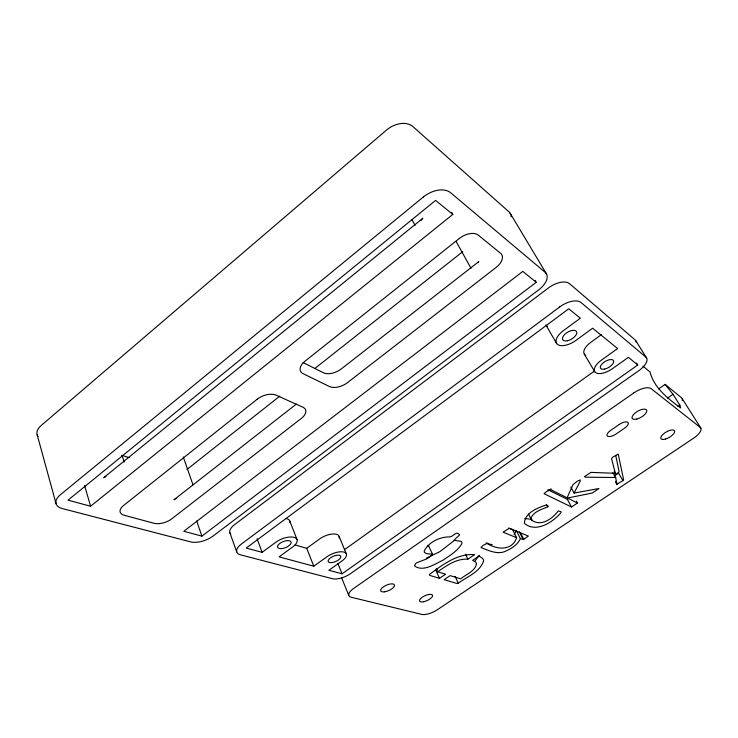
<?xml version="1.0" encoding="UTF-8"?>
<svg xmlns="http://www.w3.org/2000/svg" width="738" height="738" viewBox="0 0 738 738"><rect width="100%" height="100%" fill="white"/><g stroke="black" fill="none" stroke-linecap="round" stroke-linejoin="round"><path stroke-width="1.11" d="M427.468 545.576L428.575 545.723L428.354 546.424M432.44 554.146L431.887 555.022A13.884 5.618 -24.6 0 1 429.95 556.72L429.101 557.356A12.491 5.046 -24.6 0 1 426.296 559.072L416.112 563.011L414.544 565.483A9.926 3.967 -24.6 0 0 414.655 566.009C423.206 572.19 434.83 564.044 442.929 560.188A22.592 9.068 -24.8 0 0 444.341 559.321C450.752 554.939 457.938 550.594 461.813 543.675A10.775 4.317 -25.2 0 0 461.176 541.378L454.101 540.281L456.361 537.882A89.15 38.155 -24.2 0 0 457.578 536.812L459.331 535.161A2.066 0.839 -25.4 0 0 459.534 534.718L458.824 534.072A11.605 4.732 -25.7 0 1 458.492 533.777C456.102 531.323 452.883 536.729 449.977 536.895C440.217 536.71 429.082 541.821 424.368 550.585A12.232 4.963 -24.9 0 0 424.618 552.522L426.407 553.629L429.212 553.961A33.625 13.791 -25.2 0 0 430.383 553.934L432.44 554.146L428.64 545.834M508.528 528.104L512.661 529.783L516.646 537.698C512.2 550.972 497.089 549.875 487.006 543.436L483.298 545.244L480.982 547.541C489.054 550.686 498.371 555.363 506.831 550.622C512.292 547.974 517.965 544.413 520.373 538.555L516.397 530.687L514.082 534.653M574.09 493.049L580.188 481.213L580.243 479.921L577.863 480.862L573.011 484.571L567.125 497.79L550.576 489.58L546.701 491.443L544.054 493.704L571.526 507.015L577.393 503.067L567.577 498.021L592.319 493.03L598.952 488.519L574.09 493.049L570.834 487.08M479.266 555.419L474.885 561.12M614.127 475.89L619.127 471.831L615.723 455.337M622.872 480.632L623.592 479.608L618.232 454.073L612.54 457.256L611.562 458.713L615.344 473.307L590.898 472.385L584.431 476.637L585.455 477.191L615.695 477.514L616.839 484.266L622.872 480.632L618.407 472.864M531.581 520.059L531.019 517.845C533.943 511.406 541.757 509.423 547.762 506.812L548.269 506.102L546.249 504.976C537.734 507.716 524.386 513.085 524.45 523.371C535.843 533.279 552.983 522.255 561.009 512.633L561.157 511.766L558.352 510.908C552.541 518.565 541.055 527.209 531.581 520.059L528.5 514.072M454.211 540.557L440.568 551.148A22.5 9.179 -24.8 0 1 439.165 552.006L426.435 558.094M103.569 477.818L422.902 218.217A18.182 11.273 -30.2 0 0 420.983 220.459M452.818 214.407L435.595 200.385L68.034 500.17L90.608 506.24L452.818 214.407L451.702 212.424M186.991 469.433L279.813 396.131M314.96 368.373L462.698 251.704M536.222 282.303L522.827 271.399L183.79 531.277L201.898 536.139L536.222 282.303L535.05 280.32M637.789 364.987L628.398 357.34L612.485 368.649A14.299 6.596 -30.7 0 1 595.511 372.552A14.299 6.596 -30.7 0 1 601.424 360.126L617.595 348.539L592.632 328.226L575.871 340.449A15.221 7.518 -30.7 0 1 557.522 344.425A15.221 7.518 -30.7 0 1 563.279 330.753L580.326 318.207L568.758 308.788L246.224 548.057L262.119 552.328L275.846 542.227A13.718 6.144 -21.5 0 1 294.148 537.365A13.718 6.144 -21.5 0 1 292.645 547.006L279.093 556.886L313.779 566.203L326.962 556.756A12.878 5.489 -22.7 0 1 343.954 552.089A12.878 5.489 -22.7 0 1 341.906 561.009L328.88 570.262L342.072 573.804L637.789 364.987L636.599 363.068M295.043 544.948L306.713 548.306L319.748 538.86A12.767 5.618 -22.6 0 1 333.078 533.971A12.767 5.618 -22.6 0 1 339.148 537.965M601.387 334.665L590.751 342.377A14.16 6.743 -30.9 0 0 585.64 355.301M344.36 549.745L594.339 371.149M658.647 388.889L665.159 384.378L681.552 397.81A13.247 5.434 -30.7 0 1 682.299 400.614M667.41 398.133L673.001 394.295L679.873 405.227L680.667 407.957C668.056 398.649 654.043 387.976 650.03 371.97L642.936 366.149M548.233 490.761L551.074 488.814M678.001 406.509L679.873 405.227M437.689 571.802C446.601 565.64 456.471 558.398 467.892 559.192L474.626 554.653C457.311 553.269 442.431 564.967 429.295 574.551L429.867 575.437L439.497 578.315L445.577 574.219L437.689 571.802L436.306 568.767M437.579 569.127L435.854 570.29L439.497 578.315M614.772 475.669L618.592 473.095M520.373 538.555L523.214 539.57L528.38 536.083L509.358 528.214L503.076 532.181L516.646 537.698M458.28 583.232C466.914 576.738 480.115 572.088 483.602 560.88L482.975 558.758L479.082 555.963L472.671 560.317L475.816 562.31L476.49 563.814C475.152 571.47 465.918 574.312 460.669 578.85L450.115 575.612L444.11 579.69L456.37 583.352L458.28 583.232L455.097 576.369M547.9 489.737L566.895 499.128L567.946 498.934M532.043 519.367L524.792 518.528M490.115 544.174L492.191 544.635M121.954 455.3L129.187 457.652M486.084 542.827L489.082 543.934M303.143 362.598L323.41 372.755A13.57 7.629 -23.9 0 0 341.251 368.963L478.805 261.603A16.873 9.631 -30.6 0 0 477.837 262.599M665.159 384.378L673.001 394.295M682.152 398.548L700.879 428.16M635.842 340.818L646.654 358.059M510.124 213.208L546.332 273.66M584.284 354.092L594.763 371.749M545.889 324.997L556.664 343.521M614.219 471.333L615.344 473.307M612.9 472.606L615.695 477.514M615.824 481.277L617.485 484.193M615.732 482.329L616.839 484.266M456.084 241.437L471.01 268.263M576.323 501.102L577.393 503.067M567.282 499.165L571.526 507.015M411.795 219.371L415.033 225.385M546.701 504.81L547.762 506.812M520.336 532.504L523.814 539.367M519.238 531.72L523.214 539.57M465.521 554.173L467.892 559.192M339.12 536.415L346.436 554.109M337.912 563.583L342.072 573.804M341.574 577.688L348.788 595.428M306.713 548.306L313.779 566.203M289.766 520.973L297.054 539.579M257.073 538.712L262.119 552.328M229.832 532.67L236.714 551.858M183.273 456.923L192.978 484.792M196.686 520.982L201.898 536.139M122.13 455.595L124.187 462.108M84.575 485.539L90.608 506.24M37.195 434.857L56.097 503.86M547.439 326.362A15.055 7.684 -30.9 0 1 546.83 325.975M636.23 342.035A15.461 7.168 -31.3 0 0 635.049 339.831L569.579 283.706A17.288 9.077 -31.4 0 0 548.454 287.94L234.499 524.7A15.461 7.242 -20.5 0 0 230.846 534.303M286.169 518.5A13.588 6.291 -21.3 0 1 289.923 522.652M104.731 477.126A16.568 8.588 -16.4 0 1 105.958 476.471M176.059 498.501A15.286 7.574 -18.7 0 0 173.928 499.82L295.523 404.71A13.385 7.343 -22.1 0 0 296.335 404.037M510.862 214.924A17.85 10.6 -32 0 0 508.916 211.788L412.837 126.512A20.341 13.967 -31.7 0 0 386.38 130.156L41.171 425.512A18.515 10.332 -13.8 0 0 38.025 436.499M511.047 215.865A17.85 10.6 -32 0 1 511.12 216.861M423.271 197.046L60.387 494.755A19.188 9.788 -15.3 0 0 62.407 508.583L190.625 541.886A16.568 7.814 -19.3 0 0 212.858 536.185L538.62 289.905A18.505 10.037 -31.1 0 0 545.161 272.322L450.521 192.646A21.199 13.376 -30.7 0 0 423.271 197.046M257.175 399.23L123.569 505.493A13.561 6.762 -17.2 0 0 124.215 515.272L153.974 523.27A13.109 6.421 -18.1 0 0 171.705 518.869L301.279 418.446A13.487 7.251 -22.2 0 0 302.958 407.247L276.03 395.144A13.93 7.694 -21.3 0 0 257.175 399.23M459.267 238.503L304.951 361.242A14.114 8.007 -23.2 0 0 303.152 373.686L329.517 386.564A13.671 7.528 -24 0 0 347.46 382.662L496.074 267.479A14.529 8.33 -30.7 0 0 500.622 253.319L478.27 235.127A15 8.902 -30.6 0 0 459.267 238.503M559.755 306.925L241.483 543.961A15.618 7.085 -20.7 0 0 240.468 554.828L332.386 578.703A13.939 5.784 -22.8 0 0 350.568 573.611L638.887 370.624A15.618 7.011 -31 0 0 645.87 357.1L581.027 302.515A17.472 8.893 -31.1 0 0 559.755 306.925M633.721 392.994L353.567 588.49A13.302 5.286 -23.2 0 0 351.251 597.263L421.85 614.422A12.103 4.419 -24.4 0 0 437.274 609.791L693.572 438.206A13.459 5.175 -30.4 0 0 700.297 427.45L651.23 388.732A14.815 6.347 -30.5 0 0 633.721 392.994M619.265 424.451L610.584 430.448A7.112 2.97 -29.4 0 0 607.577 436.195A7.112 2.97 -29.4 0 0 616.045 434.027L624.652 428.105A7.14 2.98 -29.7 0 0 627.752 422.284A7.14 2.98 -29.7 0 0 619.265 424.451M281.436 548.62A7.242 3.247 -21.5 0 0 291.123 542.245A7.242 3.247 -21.5 0 0 280.375 543.02A7.242 3.247 -21.5 0 0 281.436 548.62M332.1 562.55A6.799 2.897 -22.7 0 0 340.808 556.369A6.799 2.897 -22.7 0 0 330.578 557.753A6.799 2.897 -22.7 0 0 332.1 562.55M604.745 369.065A7.546 3.478 -30.7 0 0 613.619 360.827A7.546 3.478 -30.7 0 0 602.642 363.327A7.546 3.478 -30.7 0 0 604.745 369.065M567.43 340.753A8.035 3.967 -30.7 0 0 576.673 331.786A8.035 3.967 -30.7 0 0 564.81 334.332A8.035 3.967 -30.7 0 0 567.43 340.753M665.621 439.009A7.85 3.09 -30.1 0 0 674.523 430.789A7.85 3.09 -30.1 0 0 663.01 434.331A7.85 3.09 -30.1 0 0 665.621 439.009M423.686 601.728A7.122 2.657 -24.4 0 0 432.551 595.234A7.122 2.657 -24.4 0 0 421.933 597.466A7.122 2.657 -24.4 0 0 423.686 601.728M384.664 591.811A7.5 2.943 -23.7 0 0 394.489 585.077A7.5 2.943 -23.7 0 0 383.492 586.775A7.5 2.943 -23.7 0 0 384.664 591.811M636.746 419.073A8.284 3.459 -30.1 0 0 646.7 410.346A8.284 3.459 -30.1 0 0 634.791 413.298A8.284 3.459 -30.1 0 0 636.746 419.073"/></g></svg>
